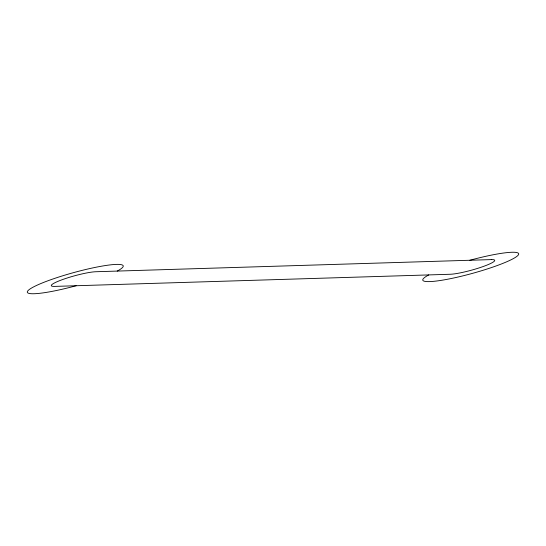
<?xml version="1.0" encoding="UTF-8"?>
<svg xmlns="http://www.w3.org/2000/svg" width="546" height="546" viewBox="0 0 546 546"><rect width="100%" height="100%" fill="white"/><g stroke="black" fill="none" stroke-linecap="round" stroke-linejoin="round"><path stroke-width="0.82" d="M76.119 285.742A49.72 6.661 -15.4 0 1 27.887 290.786A49.72 6.661 -15.4 0 1 90.875 268.318A49.72 6.661 -15.4 0 1 117.233 271.075M469.881 260.258A49.72 6.661 -15.4 0 1 518.113 255.214A49.72 6.661 -15.4 0 1 455.125 277.682A49.72 6.661 -15.4 0 1 428.767 274.925M491.291 259.603L95.823 271.737A24.863 3.331 -15.4 0 0 62.913 279.443A24.863 3.331 -15.4 0 0 54.709 286.397L450.177 274.263A24.863 3.331 -15.4 0 0 483.087 266.557A24.863 3.331 -15.4 0 0 491.291 259.603"/></g></svg>
